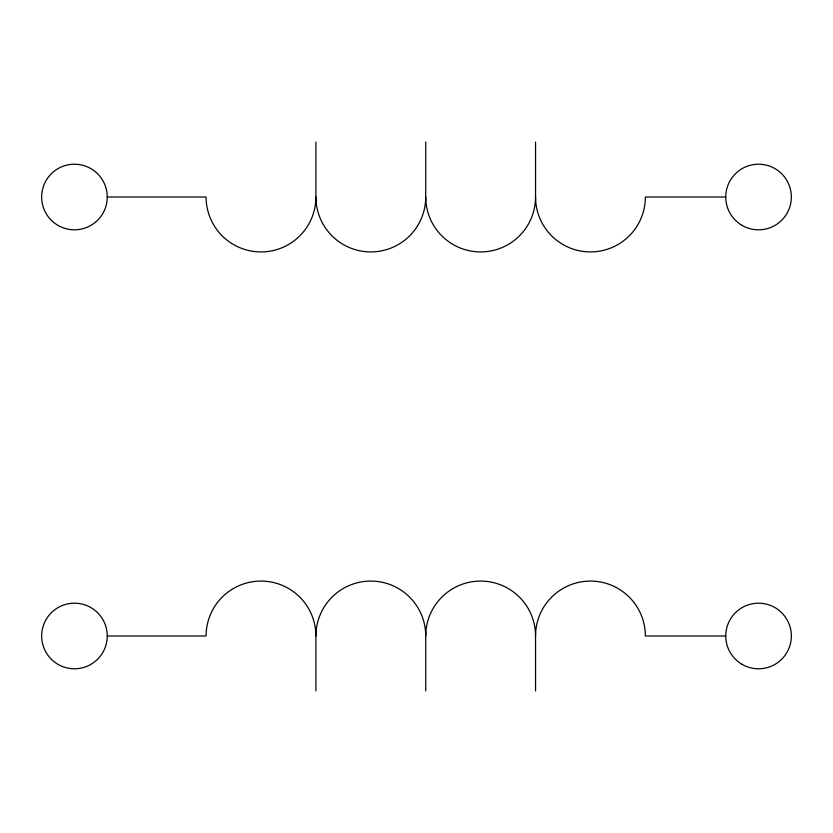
<?xml version="1.0" encoding="UTF-8"?>
<svg xmlns="http://www.w3.org/2000/svg" width="833" height="833" viewBox="0 0 833 833"><rect width="100%" height="100%" fill="white"/><g stroke="black" fill="none" stroke-linecap="round" stroke-linejoin="round"><path stroke-width="1.25" d="M107.249 197.015A32.799 32.799 0 0 1 58.05 225.42A32.799 32.799 0 0 1 58.05 168.61A32.799 32.799 0 0 1 107.249 197.015L206.084 197.015A54.905 54.905 0 0 0 261 251.92A54.905 54.905 0 0 0 315.905 197.015L315.905 142.099M646.283 197.015L725.751 197.015M107.249 635.985A32.799 32.799 0 0 0 58.05 607.58A32.799 32.799 0 0 0 58.05 664.39A32.799 32.799 0 0 0 107.249 635.985L206.084 635.985A54.905 54.905 0 0 1 261 581.08A54.905 54.905 0 0 1 315.905 635.985L315.905 690.901M646.283 635.985L725.751 635.985M535.546 142.099L535.546 197.015A54.905 54.905 0 0 0 590.451 251.92A54.905 54.905 0 0 0 645.367 197.015M645.367 635.985A54.905 54.905 0 0 0 590.451 581.08A54.905 54.905 0 0 0 535.546 635.985L535.546 690.901M425.725 142.099L425.725 197.015A54.905 54.905 0 0 1 370.82 251.92A54.905 54.905 0 0 1 315.905 197.015M315.905 635.985A54.905 54.905 0 0 1 370.82 581.08A54.905 54.905 0 0 1 425.725 635.985L425.725 690.901M425.725 635.985A54.905 54.905 0 0 1 480.631 581.08A54.905 54.905 0 0 1 535.546 635.985M535.546 197.015A54.905 54.905 0 0 1 480.631 251.92A54.905 54.905 0 0 1 425.725 197.015M742.151 664.39A32.799 32.799 0 0 0 791.35 635.985A32.799 32.799 0 0 0 742.151 607.58A32.799 32.799 0 0 0 742.151 664.39M742.151 225.42A32.799 32.799 0 0 0 791.35 197.015A32.799 32.799 0 0 0 742.151 168.61A32.799 32.799 0 0 0 742.151 225.42"/></g></svg>
